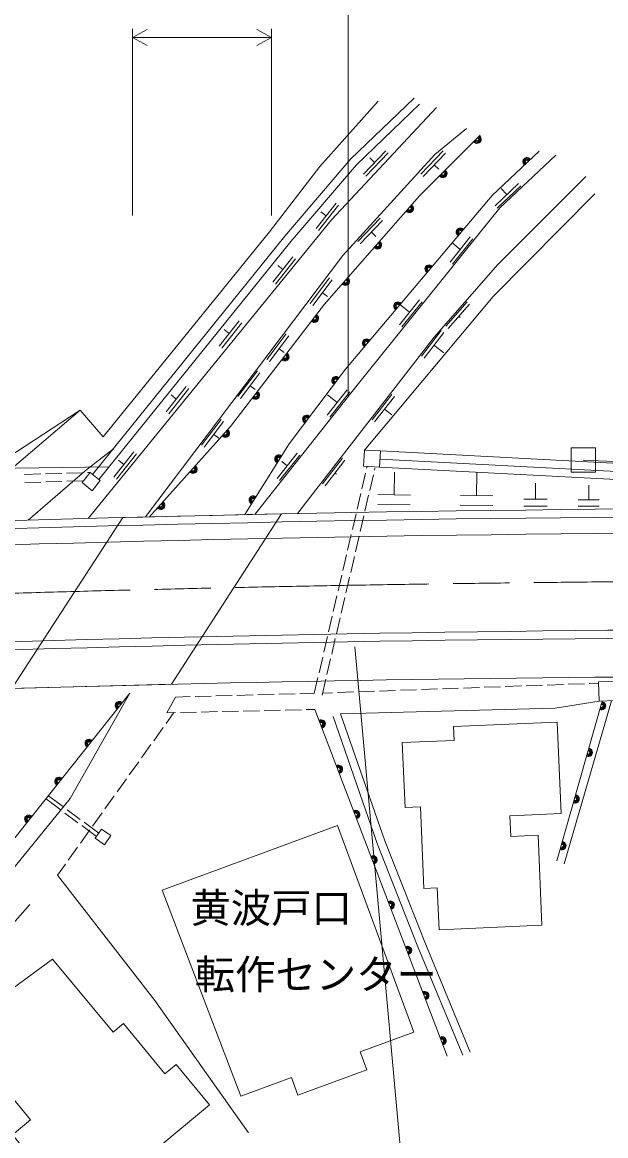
# Model space of a CAD drawing. Units: millimetres, scale not verified. Extents: x 40000 to 680000, y 20000 to 380000.
# Drawn here: x 296730 to 332867, y 260137 to 329084 of the extents above; entities that cross this region are included whole.
import ezdxf
from ezdxf.enums import TextEntityAlignment as Align

# ---------------------------------------------------------------- set-up
doc = ezdxf.new("R2010")
doc.units = ezdxf.units.MM
doc.header["$LTSCALE"] = 1000
doc.linetypes.add('CHAIN', pattern=[18.5, 12, -1.5, 3.5, -1.5])
for name, color, linetype, lineweight in [('M-BGD', 7, 'Continuous', 13), ('M-BMK', 2, 'CHAIN', 13), ('M-BMK-ROW', 30, 'Continuous', 13), ('M-STR-HTXT', 7, 'Continuous', 13), ('M-STR-STR1', 1, 'Continuous', 13), ('M-STR-STRC', 7, 'Continuous', 13)]:
    doc.layers.add(name, color=color, linetype=linetype, lineweight=lineweight)
doc.styles.add('ＭＳ ゴシック', font='')
doc.styles.get('ＭＳ ゴシック').set_extended_font_data('MS Gothic')

msp = doc.modelspace()

# ---------------------------------------------------------------- linework, layer by layer
at = {"layer": 'M-BGD'}
for p, q in [((320994, 324377), (317062, 320605)), ((321340, 324016), (317426, 320261)), ((322292, 320891), (324247, 322510)), ((317062, 320605), (312986, 315832)), ((316577, 314632), (322292, 320891)), ((319244, 321128), (317862, 319682)), ((319388, 320990), (318006, 319544)), ((318553, 320405), (318253, 320692)), ((321407, 319677), (322790, 321122)), ((321552, 319539), (322935, 320984)), ((329769, 320851), (326309, 317590)), ((317426, 320261), (313371, 315513)), ((322243, 320261), (322526, 319990)), ((327469, 319096), (326014, 317724)), ((327607, 318951), (326151, 317579)), ((326742, 318410), (326381, 318792)), ((316167, 317874), (314927, 316304)), ((316323, 317750), (315084, 316180)), ((315547, 317089), (315221, 317346)), ((326309, 317590), (317466, 306619)), ((317516, 315503), (318899, 316948)), ((317661, 315365), (319044, 316809)), ((312986, 315832), (301090, 301078)), ((318352, 316087), (318635, 315816)), ((324478, 315796), (323223, 314239)), ((313371, 315513), (301479, 300764)), ((323850, 315018), (323326, 315441)), ((324634, 315671), (323378, 314114)), ((304359, 298451), (316577, 314632)), ((313497, 314558), (312257, 312989)), ((313654, 314434), (312414, 312865)), ((312877, 313773), (312552, 314031)), ((314560, 311662), (315765, 313258)), ((314719, 311541), (315925, 313137)), ((315322, 312339), (315635, 312103)), ((321340, 311904), (320085, 310346)), ((321496, 311778), (320241, 310221)), ((322961, 310260), (324279, 311763)), ((320712, 311125), (320087, 311629)), ((323111, 310128), (324430, 311631)), ((310171, 310587), (308931, 309018)), ((310328, 310463), (309088, 308894)), ((323770, 310880), (323846, 310813)), ((309551, 309803), (309225, 310060)), ((311873, 308192), (313079, 309788)), ((312033, 308072), (313238, 309668)), ((321454, 308411), (322678, 309993)), ((321612, 308289), (322836, 309871)), ((322224, 309080), (322831, 308611)), ((312636, 308870), (312948, 308634)), ((310087, 305901), (311292, 307497)), ((310247, 305780), (311452, 307376)), ((306891, 306533), (305651, 304964)), ((307048, 306409), (305808, 304840)), ((310849, 306578), (311162, 306342)), ((317466, 306619), (311134, 298605)), ((316854, 306329), (315614, 304759)), ((317011, 306205), (315771, 304636)), ((306271, 305749), (305946, 306006)), ((316234, 305544), (315641, 306013)), ((318394, 304457), (319618, 306039)), ((318553, 304334), (319776, 305916)), ((319165, 305125), (319617, 304775)), ((307836, 302890), (309041, 304486)), ((307996, 302769), (309201, 304365)), ((308598, 303567), (308911, 303331)), ((303643, 302488), (302403, 300919)), ((303800, 302364), (302560, 300795)), ((313754, 302406), (312514, 300836)), ((313911, 302282), (312671, 300712)), ((315335, 300502), (316559, 302084)), ((303023, 301703), (302698, 301961)), ((313134, 301621), (312809, 301878)), ((315493, 300380), (316717, 301962)), ((318058, 301465), (318085, 301582)), ((318545, 301352), (318572, 301468)), ((296873, 301086), (297872, 301114)), ((296887, 300586), (297887, 300615)), ((298172, 301123), (299172, 301151)), ((298186, 300623), (299186, 300651)), ((299472, 301160), (300471, 301188)), ((299486, 300660), (300486, 300688)), ((300771, 301197), (300930, 301201)), ((316105, 301171), (316201, 301096)), ((317763, 300199), (317990, 301173)), ((318250, 300086), (318477, 301060)), ((319763, 299822), (319782, 301231)), ((324871, 299769), (324890, 301178)), ((328515, 299553), (328517, 300553)), ((331812, 299508), (331813, 300416)), ((317468, 298933), (317695, 299907)), ((317955, 298820), (318182, 299794)), ((320761, 299205), (318748, 299232)), ((320769, 299808), (318756, 299835)), ((325877, 299756), (323865, 299783)), ((329229, 299552), (327801, 299555)), ((332460, 299507), (331163, 299509)), ((317174, 297667), (317400, 298641)), ((325869, 299152), (323857, 299179)), ((329229, 299124), (327800, 299126)), ((332459, 299118), (331163, 299120)), ((317661, 297554), (317887, 298528)), ((316879, 296401), (317106, 297375)), ((317366, 296287), (317593, 297261)), ((316584, 295135), (316811, 296109)), ((317071, 295021), (317298, 295995)), ((316290, 293868), (316516, 294842)), ((316777, 293755), (317003, 294729)), ((315995, 292602), (316222, 293576)), ((316482, 292489), (316709, 293463)), ((315700, 291336), (315927, 292310)), ((316187, 291223), (316414, 292197)), ((315406, 290070), (315632, 291044)), ((315893, 289957), (316119, 290931)), ((315111, 288804), (315338, 289778)), ((315598, 288690), (315825, 289664)), ((314816, 287538), (315043, 288512)), ((315303, 287424), (315530, 288398)), ((314831, 287534), (313926, 287510)), ((315953, 287567), (315378, 287546)), ((317252, 287614), (316253, 287578)), ((318551, 287660), (317552, 287624)), ((319851, 287707), (318851, 287671)), ((321150, 287753), (320150, 287717)), ((322449, 287800), (321450, 287764)), ((323748, 287846), (322749, 287810)), ((325047, 287893), (324048, 287857)), ((326346, 287939), (325347, 287903)), ((327646, 287986), (326646, 287950)), ((328945, 288032), (327945, 287997)), ((330244, 288079), (329245, 288043)), ((331543, 288125), (330544, 288090)), ((332418, 288157), (331843, 288136)), ((306224, 287301), (305680, 286325)), ((307129, 287326), (306224, 287301)), ((308428, 287361), (307429, 287334)), ((309728, 287396), (308728, 287369)), ((311027, 287431), (310028, 287404)), ((312327, 287466), (311327, 287439)), ((313626, 287502), (312627, 287474)), ((329835, 277150), (332643, 287047)), ((330289, 276969), (333231, 287070)), ((305633, 285655), (306121, 286335)), ((305680, 286325), (306220, 286337)), ((306520, 286344), (307520, 286367)), ((307820, 286374), (308819, 286397)), ((309119, 286404), (310119, 286426)), ((310419, 286433), (311419, 286456)), ((311719, 286463), (312718, 286486)), ((313018, 286493), (314018, 286515)), ((314318, 286522), (314858, 286535)), ((323045, 265060), (314858, 286535)), ((304876, 284598), (305459, 285411)), ((304119, 283542), (304701, 284354)), ((303361, 282485), (303944, 283298)), ((302604, 281429), (303186, 282241)), ((298223, 280974), (299130, 280297)), ((298372, 281171), (299278, 280500)), ((301846, 280372), (302429, 281185)), ((299370, 280118), (300172, 279520)), ((299519, 280321), (300322, 279725)), ((301089, 279316), (301671, 280128)), ((300412, 279340), (301319, 278663)), ((300563, 279547), (301469, 278875)), ((300331, 278259), (300914, 279072)), ((299574, 277202), (300156, 278015)), ((298911, 276278), (299399, 276959))]:
    msp.add_line(p, q, dxfattribs=at)
for points in [[(300321, 305061), (301734, 303411), (312033, 316098), (315168, 320151), (318781, 324197)], [(322389, 323796), (315887, 316845), (300805, 298363)], [(304600, 298456), (309630, 304059), (315442, 311619), (321334, 318328), (325080, 322083)], [(328739, 321106), (325835, 318358), (316746, 307610), (313257, 302973), (310521, 298596)], [(313785, 298662), (322234, 309583), (326174, 314076), (331636, 319538)], [(332191, 318459), (325891, 312108), (317918, 302592)], [(291689, 299938), (292406, 299915), (300321, 305061), (292137, 298110)], [(350200, 304493), (347072, 300394), (341824, 300333), (318864, 301541)], [(297104, 298260), (300745, 301413), (302381, 302679)], [(347066, 300894), (341834, 300833), (318890, 302040)], [(347060, 301394), (341845, 301334), (318916, 302539)], [(303398, 287532), (291480, 272581), (288474, 269273), (284697, 265886)], [(303398, 287532), (299691, 281025), (289780, 268841), (285609, 264866)], [(332462, 287040), (329741, 286612), (316449, 286260), (319187, 278406), (321660, 272128), (324473, 265316)], [(315977, 286096), (318718, 278232), (321197, 271941), (324011, 265125)], [(298911, 276278), (304946, 268516), (310743, 260327)], [(297205, 274454), (291804, 268344), (286694, 263586)]]:
    msp.add_lwpolyline(points, dxfattribs=at)
for points in [[(318864, 301541), (318916, 302539), (317918, 302592), (317865, 301593)], [(301555, 300703), (300930, 301201), (300431, 300576), (301057, 300077)], [(333481, 287080), (333433, 288290), (332415, 288250), (332462, 287040)], [(323433, 285476), (329858, 285754), (330103, 280083), (326929, 279946), (326984, 278672), (328676, 278745), (328918, 273167), (322541, 272891), (322428, 275485), (321604, 275450), (321386, 280493), (320443, 280453), (320268, 284482), (323470, 284620)], [(305390, 275344), (316251, 279355), (320979, 266552), (317657, 265326), (318067, 264215), (313806, 262642), (313396, 263752), (310262, 262595)], [(301645, 279125), (301242, 278553), (301814, 278150), (302217, 278722)], [(298602, 271067), (302353, 266546), (302995, 267078), (305569, 263975), (306253, 264543), (308321, 262049), (304994, 259289), (297840, 258137), (296128, 260201), (297244, 261126), (294905, 263946), (294400, 263528), (292090, 266310)]]:
    msp.add_lwpolyline(points, close=True, dxfattribs=at)
for centre, radius, start, end in [((324902, 321839), 254, 214.68218, 55.4599), ((324902, 321839), 203, 212.04406, 58.09802), ((324902, 321839), 152, 207.58061, 62.56147), ((324902, 321839), 102, 198.27475, 71.86733), ((324902, 321839), 100, 197.79143, 72.35065), ((324902, 321839), 100, 197.79143, 72.35065), ((327981, 320452), 254, 33.0251, 233.80281), ((327981, 320452), 203, 30.38697, 236.44093), ((327981, 320452), 152, 25.92353, 240.90438), ((322783, 319715), 254, 214.68218, 55.4599), ((327981, 320452), 102, 16.61767, 250.21024), ((327981, 320452), 100, 16.13434, 250.69357), ((327981, 320452), 100, 16.13434, 250.69357), ((322783, 319715), 203, 212.04406, 58.09802), ((322783, 319715), 152, 207.58061, 62.56147), ((322783, 319715), 102, 198.27475, 71.86733), ((322783, 319715), 100, 197.79143, 72.35065), ((322783, 319715), 100, 197.79143, 72.35065), ((320712, 317550), 254, 218.31923, 59.09694), ((320712, 317550), 203, 215.68111, 61.73507), ((320712, 317550), 152, 211.21766, 66.19851), ((320712, 317550), 102, 201.9118, 75.50437), ((320712, 317550), 100, 201.42847, 75.9877), ((320712, 317550), 100, 201.42847, 75.9877), ((323861, 316095), 254, 39.39256, 240.17028), ((323861, 316095), 203, 36.75444, 242.8084), ((323861, 316095), 152, 32.29099, 247.27185), ((323861, 316095), 102, 22.98514, 256.57771), ((323861, 316095), 100, 22.50181, 257.06103), ((323861, 316095), 100, 22.50181, 257.06103), ((318733, 315296), 254, 218.31923, 59.09694), ((318733, 315296), 203, 215.68111, 61.73507), ((318733, 315296), 152, 211.21766, 66.19851), ((318733, 315296), 102, 201.9118, 75.50437), ((318733, 315296), 100, 201.42847, 75.9877), ((318733, 315296), 100, 201.42847, 75.9877), ((321924, 313805), 254, 39.39256, 240.17028), ((321924, 313805), 203, 36.75444, 242.8084), ((321924, 313805), 152, 32.29099, 247.27185), ((321924, 313805), 102, 22.98514, 256.57771), ((321924, 313805), 100, 22.50181, 257.06103), ((321924, 313805), 100, 22.50181, 257.06103), ((316753, 313042), 254, 218.31923, 59.09694), ((316753, 313042), 203, 215.68111, 61.73507), ((316753, 313042), 152, 211.21766, 66.19851), ((316753, 313042), 102, 201.9118, 75.50437), ((316753, 313042), 100, 201.42847, 75.9877), ((316753, 313042), 100, 201.42847, 75.9877), ((319987, 311514), 254, 39.39256, 240.17028), ((319987, 311514), 203, 36.75444, 242.8084), ((319987, 311514), 152, 32.29099, 247.27185), ((314829, 310746), 254, 222.06058, 62.8383), ((319987, 311514), 102, 22.98514, 256.57771), ((319987, 311514), 100, 22.50181, 257.06103), ((319987, 311514), 100, 22.50181, 257.06103), ((314829, 310746), 203, 219.42246, 65.47642), ((314829, 310746), 152, 214.95901, 69.93987), ((314829, 310746), 102, 205.65315, 79.24573), ((314829, 310746), 100, 205.16983, 79.72905), ((314829, 310746), 100, 205.16983, 79.72905), ((318050, 309223), 254, 39.39256, 240.17028), ((318050, 309223), 203, 36.75444, 242.8084), ((318050, 309223), 152, 32.29099, 247.27185), ((318050, 309223), 102, 22.98514, 256.57771), ((318050, 309223), 100, 22.50181, 257.06103), ((318050, 309223), 100, 22.50181, 257.06103), ((313001, 308368), 254, 222.06058, 62.8383), ((313001, 308368), 203, 219.42246, 65.47642), ((313001, 308368), 152, 214.95901, 69.93987), ((313001, 308368), 102, 205.65315, 79.24573), ((313001, 308368), 100, 205.16983, 79.72905), ((313001, 308368), 100, 205.16983, 79.72905), ((316152, 306897), 254, 42.64937, 243.42709), ((316152, 306897), 203, 40.01125, 246.06521), ((316152, 306897), 152, 35.5478, 250.52866), ((316152, 306897), 102, 26.24195, 259.83452), ((316152, 306897), 100, 25.75862, 260.31784), ((316152, 306897), 100, 25.75862, 260.31784), ((311172, 305990), 254, 222.06058, 62.8383), ((311172, 305990), 203, 219.42246, 65.47642), ((311172, 305990), 152, 214.95901, 69.93987), ((311172, 305990), 102, 205.65315, 79.24573), ((311172, 305990), 100, 205.16983, 79.72905), ((311172, 305990), 100, 205.16983, 79.72905), ((314348, 304500), 254, 42.64937, 243.42709), ((314348, 304500), 203, 40.01125, 246.06521), ((314348, 304500), 152, 35.5478, 250.52866), ((314348, 304500), 102, 26.24195, 259.83452), ((314348, 304500), 100, 25.75862, 260.31784), ((314348, 304500), 100, 25.75862, 260.31784), ((309310, 303634), 254, 217.69226, 58.46998), ((309310, 303634), 203, 215.05414, 61.1081), ((309310, 303634), 152, 210.59069, 65.57155), ((309310, 303634), 102, 201.28483, 74.8774), ((309310, 303634), 100, 200.80151, 75.36073), ((309310, 303634), 100, 200.80151, 75.36073), ((312622, 302045), 254, 47.60317, 248.38089), ((312622, 302045), 203, 44.96505, 251.01901), ((312622, 302045), 152, 40.5016, 255.48246), ((312622, 302045), 102, 31.19575, 264.78832), ((312622, 302045), 100, 30.71242, 265.27164), ((312622, 302045), 100, 30.71242, 265.27164), ((307306, 301402), 254, 217.69226, 58.46998), ((307306, 301402), 203, 215.05414, 61.1081), ((307306, 301402), 152, 210.59069, 65.57155), ((307306, 301402), 102, 201.28483, 74.8774), ((307306, 301402), 100, 200.80151, 75.36073), ((307306, 301402), 100, 200.80151, 75.36073), ((305302, 299170), 254, 217.69226, 58.46998), ((305302, 299170), 203, 215.05414, 61.1081), ((305302, 299170), 152, 210.59069, 65.57155), ((305302, 299170), 102, 201.28483, 74.8774), ((305302, 299170), 100, 200.80151, 75.36073), ((305302, 299170), 100, 200.80151, 75.36073), ((311032, 299501), 254, 47.60317, 248.38089), ((311032, 299501), 203, 44.96505, 251.01901), ((311032, 299501), 152, 40.5016, 255.48246), ((311032, 299501), 102, 31.19575, 264.78832), ((311032, 299501), 100, 30.71242, 265.27164), ((311032, 299501), 100, 30.71242, 265.27164), ((348971, -1505495), 1804500, 89.09477, 93.47489), ((348971, -1505495), 1804000, 89.09477, 93.47489), ((348971, -1505495), 1796500, 89.09477, 93.21007), ((348971, -1505495), 1794100, 89.09477, 92.39035), ((302739, 286778), 254, 41.05086, 241.82858), ((302739, 286778), 203, 38.41274, 244.4667), ((302739, 286778), 152, 33.94929, 248.93015), ((302739, 286778), 102, 24.64343, 258.236), ((302739, 286778), 100, 24.16011, 258.71933), ((302739, 286778), 100, 24.16011, 258.71933), ((332609, 286757), 254, 243.76774, 84.54545), ((332609, 286757), 203, 241.12962, 87.18357), ((332609, 286757), 152, 236.66617, 91.64702), ((332609, 286757), 102, 227.36031, 100.95288), ((332609, 286757), 100, 226.87698, 101.43621), ((332609, 286757), 100, 226.87698, 101.43621), ((315251, 285634), 254, 280.47879, 121.2565), ((315251, 285634), 203, 277.84066, 123.89462), ((315251, 285634), 152, 273.37722, 128.35807), ((315251, 285634), 102, 264.07136, 137.66393), ((315251, 285634), 100, 263.58803, 138.14726), ((315251, 285634), 100, 263.58803, 138.14726), ((300869, 284433), 254, 41.05086, 241.82858), ((300869, 284433), 203, 38.41274, 244.4667), ((300869, 284433), 152, 33.94929, 248.93015), ((300869, 284433), 102, 24.64343, 258.236), ((300869, 284433), 100, 24.16011, 258.71933), ((300869, 284433), 100, 24.16011, 258.71933), ((331790, 283871), 254, 243.76774, 84.54545), ((331790, 283871), 203, 241.12962, 87.18357), ((331790, 283871), 152, 236.66617, 91.64702), ((331790, 283871), 102, 227.36031, 100.95288), ((331790, 283871), 100, 226.87698, 101.43621), ((331790, 283871), 100, 226.87698, 101.43621), ((316319, 282830), 254, 280.47879, 121.2565), ((316319, 282830), 203, 277.84066, 123.89462), ((316319, 282830), 152, 273.37722, 128.35807), ((316319, 282830), 102, 264.07136, 137.66393), ((316319, 282830), 100, 263.58803, 138.14726), ((316319, 282830), 100, 263.58803, 138.14726), ((298999, 282087), 254, 41.05086, 241.82858), ((298999, 282087), 203, 38.41274, 244.4667), ((298999, 282087), 152, 33.94929, 248.93015), ((298999, 282087), 102, 24.64343, 258.236), ((298999, 282087), 100, 24.16011, 258.71933), ((298999, 282087), 100, 24.16011, 258.71933), ((330971, 280985), 254, 243.76774, 84.54545), ((330971, 280985), 203, 241.12962, 87.18357), ((330971, 280985), 152, 236.66617, 91.64702), ((330971, 280985), 102, 227.36031, 100.95288), ((330971, 280985), 100, 226.87698, 101.43621), ((330971, 280985), 100, 226.87698, 101.43621), ((297129, 279741), 254, 41.05086, 241.82858), ((297129, 279741), 203, 38.41274, 244.4667), ((317388, 280027), 254, 280.47879, 121.2565), ((317388, 280027), 203, 277.84066, 123.89462), ((317388, 280027), 152, 273.37722, 128.35807), ((317388, 280027), 102, 264.07136, 137.66393), ((317388, 280027), 100, 263.58803, 138.14726), ((317388, 280027), 100, 263.58803, 138.14726), ((297129, 279741), 152, 33.94929, 248.93015), ((297129, 279741), 102, 24.64343, 258.236), ((297129, 279741), 100, 24.16011, 258.71933), ((297129, 279741), 100, 24.16011, 258.71933), ((330152, 278099), 254, 243.76774, 84.54545), ((330152, 278099), 203, 241.12962, 87.18357), ((330152, 278099), 152, 236.66617, 91.64702), ((330152, 278099), 102, 227.36031, 100.95288), ((330152, 278099), 100, 226.87698, 101.43621), ((330152, 278099), 100, 226.87698, 101.43621), ((318457, 277224), 254, 280.47879, 121.2565), ((318457, 277224), 203, 277.84066, 123.89462), ((318457, 277224), 152, 273.37722, 128.35807), ((318457, 277224), 102, 264.07136, 137.66393), ((318457, 277224), 100, 263.58803, 138.14726), ((318457, 277224), 100, 263.58803, 138.14726), ((319525, 274421), 254, 280.47879, 121.2565), ((319525, 274421), 203, 277.84066, 123.89462), ((319525, 274421), 152, 273.37722, 128.35807), ((319525, 274421), 102, 264.07136, 137.66393), ((319525, 274421), 100, 263.58803, 138.14726), ((319525, 274421), 100, 263.58803, 138.14726), ((320594, 271617), 254, 280.47879, 121.2565), ((320594, 271617), 203, 277.84066, 123.89462), ((320594, 271617), 152, 273.37722, 128.35807), ((320594, 271617), 102, 264.07136, 137.66393), ((320594, 271617), 100, 263.58803, 138.14726), ((320594, 271617), 100, 263.58803, 138.14726), ((321663, 268814), 254, 280.47879, 121.2565), ((321663, 268814), 203, 277.84066, 123.89462), ((321663, 268814), 152, 273.37722, 128.35807), ((321663, 268814), 102, 264.07136, 137.66393), ((321663, 268814), 100, 263.58803, 138.14726), ((321663, 268814), 100, 263.58803, 138.14726), ((322731, 266011), 254, 280.47879, 121.2565), ((322731, 266011), 203, 277.84066, 123.89462), ((322731, 266011), 152, 273.37722, 128.35807), ((322731, 266011), 102, 264.07136, 137.66393), ((322731, 266011), 100, 263.58803, 138.14726), ((322731, 266011), 100, 263.58803, 138.14726)]:
    msp.add_arc(centre, radius, start, end, dxfattribs=at)
at = {"layer": 'M-BMK'}
msp.add_arc((348971, -1505495), 1800000, 89.09477, 93.47489, dxfattribs=at)
at = {"layer": 'M-BMK-ROW'}
for p, q in [((332223, 302723), (330723, 302723)), ((330723, 302723), (330723, 301223)), ((332223, 301223), (332223, 302723)), ((330723, 301223), (332223, 301223))]:
    msp.add_line(p, q, dxfattribs=at)
for points in [[(203535, 293915), (203433, 294534), (203282, 296327), (203264, 297203), (211424, 297309), (221271, 297506), (238115, 298171), (241270, 298259), (247281, 298606), (252697, 299953), (261382, 300235), (273898, 300695), (280914, 301020), (291943, 301407), (302102, 301553)], [(331473, 301973), (341542, 301531), (346069, 301674), (353154, 301885)]]:
    msp.add_lwpolyline(points, dxfattribs=at)
at = {"layer": 'M-STR-HTXT'}
for p, q in [((303567, 317109), (303567, 328683)), ((303567, 328135), (304467, 328635)), ((312167, 328135), (311267, 328635)), ((312167, 317109), (312167, 328683)), ((303567, 328135), (312167, 328135)), ((303567, 328135), (304467, 327635)), ((312167, 328135), (311267, 327635))]:
    msp.add_line(p, q, dxfattribs=at)
msp.add_lwpolyline([(316907, 305895), (316907, 344714), (345706, 344714)], dxfattribs=at)
at = {"layer": 'M-STR-STR1'}
msp.add_lwpolyline([(312783, 298643), (305974, 288090), (296087, 287826), (302951, 298419)], close=True, dxfattribs=at)
at = {"layer": 'M-STR-STRC'}
msp.add_line((317322, 290403), (320173, 259046), dxfattribs=at)
for radius, end in [(1803000, 93.47489), (1797000, 93.21057)]:
    msp.add_arc((348971, -1505495), radius, 89.09477, end, dxfattribs=at)

# ---------------------------------------------------------------- texts
at = {"layer": 'M-BGD', "style": 'ＭＳ ゴシック'}
for s, p in [('黄波戸口', (312143, 272778)), ('転作センター', (314910, 268658))]:
    msp.add_text(s, height=1833, dxfattribs=at).set_placement(p, align=Align.BOTTOM_CENTER)

doc.saveas('drawing.dxf')
